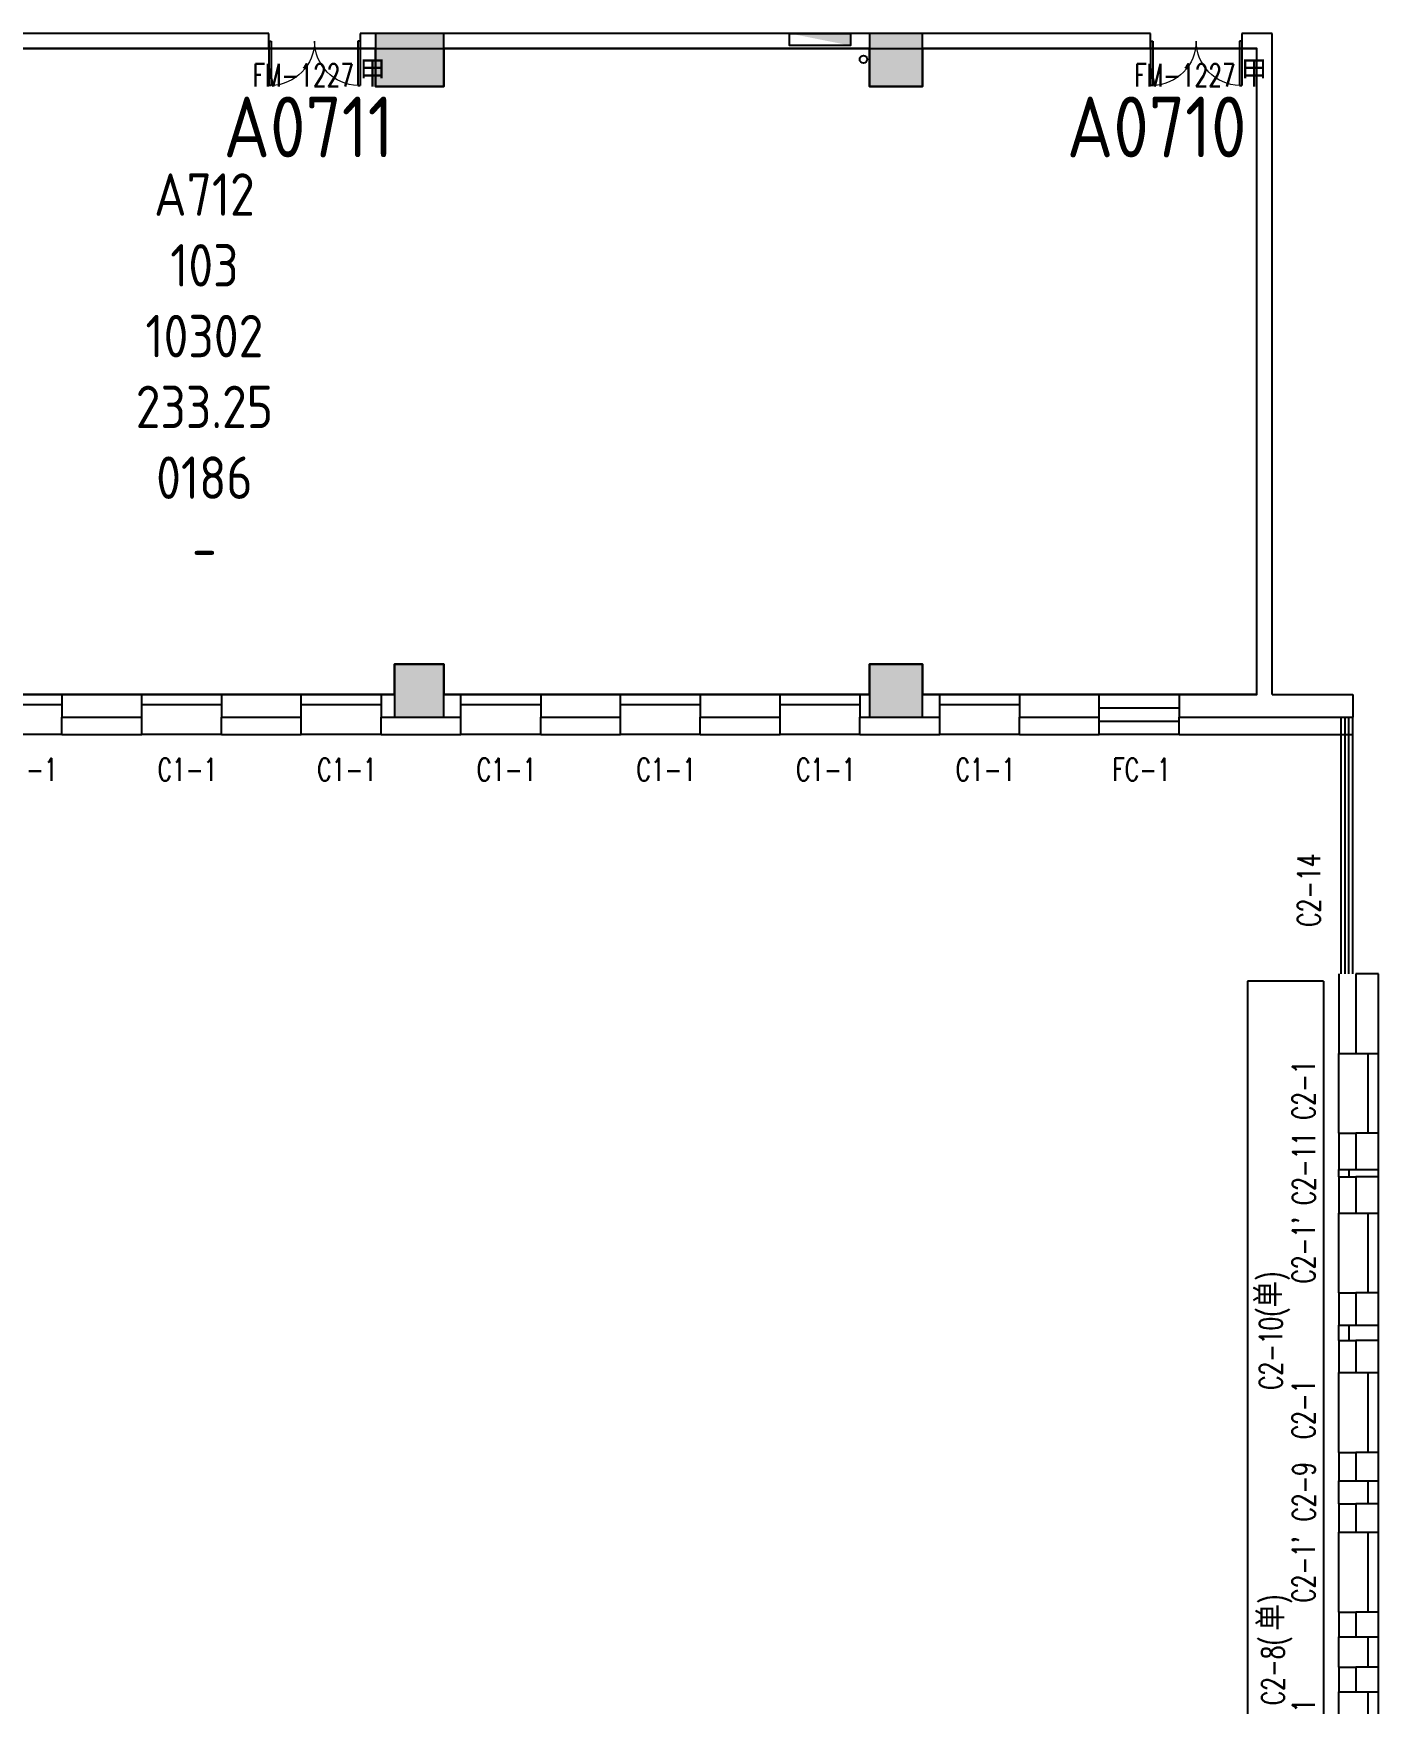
# Model space of a CAD drawing. Extents: x 992195 to 1067992, y 313528 to 416301.
# Drawn here: x 1030256 to 1047956, y 370684 to 392665 of the extents above; entities that cross this region are included whole.
import ezdxf
from ezdxf.enums import TextEntityAlignment as Align

# ---------------------------------------------------------------- set-up
doc = ezdxf.new("R2010")
doc.units = 0
doc.header["$LTSCALE"] = 1000
doc.header["$MEASUREMENT"] = 0
for name, color, linetype in [('body', 30, 'Continuous'), ('name', 1, 'Continuous'), ('RM$', 5, 'Continuous'), ('RM$TXT', 5, 'Continuous'), ('消防', 222, 'Continuous')]:
    doc.layers.add(name, color=color, linetype=linetype)
doc.layers.get('0').freeze()
doc.styles.add('-宋体', font='GBENOR.shx', dxfattribs={"bigfont": 'GBCBIG.shx'})
doc.styles.add('_TCH_WINDOW', font='txt.shx', dxfattribs={"height": 3.5, "bigfont": 'hztxt.shx'})
doc.styles.get("Standard").update_dxf_attribs({"font": 'gbenor.shx', "bigfont": 'gbcbig.shx'})

# ---------------------------------------------------------------- blocks, each defined once
blk = doc.blocks.new('cde')
at = {"layer": '消防'}
blk.add_hatch(color=256, dxfattribs=at).paths.add_polyline_path([(-873426.7166632321, -271674.3896962288), (-874226.7166632321, -271674.3896962288), (-873426.7166632321, -271834.3896962288)])
blk.add_lwpolyline([(-874226.7166632321, -271674.3896962288), (-873426.7166632321, -271674.3896962288), (-873426.7166632321, -271834.3896962288), (-874226.7166632321, -271834.3896962288)], close=True, dxfattribs=at)
blk = doc.blocks.new('$WINLIB2D$00000004')
for p, q in [((-0.5, 0.5), (0.5, 0.5)), ((-0.5, 0.2405796575893152), (0.5, 0.2405796575893152)), ((-0.4999999999999999, -0.5), (0.5, -0.5))]:
    blk.add_line(p, q)
blk = doc.blocks.new('$DorLib2D$00000002')
for p, q in [((-0.5, -5.684341886080802e-17), (-0.5000000000000007, 0.4875)), ((-0.4750000000000007, 0.4875), (-0.5000000000000007, 0.4875)), ((-0.475, -2.842170943040401e-17), (-0.4750000000000007, 0.4875)), ((0.475, -2.842170943040401e-17), (0.4750000000000007, 0.4875)), ((0.4750000000000007, 0.4875), (0.5000000000000007, 0.4875)), ((0.5, -5.684341886080802e-17), (0.5000000000000007, 0.4875)), ((-0.5, -5.684341886080802e-17), (-0.475, -2.842170943040401e-17)), ((0.5, -5.684341886080802e-17), (0.475, -2.842170943040401e-17))]:
    blk.add_line(p, q)
at = {"lineweight": 13}
for centre, start, end in [((-0.4875, -4.263256414560601e-17), 0, 88.53071641864632), ((0.4875, -4.263256414560601e-17), 91.4692835813537, 180)]:
    blk.add_arc(centre, 0.4875, start, end, dxfattribs=at)
blk = doc.blocks.new('$TCHSYS$WIN2D')
for p, q in [((-0.5, 0.5), (0.5, 0.5)), ((0.5, 0.1666666666666666), (-0.5, 0.1666666666666666)), ((0.5, -0.1666666666666667), (-0.5, -0.1666666666666667)), ((-0.4999999999999999, -0.5), (0.5, -0.5))]:
    blk.add_line(p, q)

msp = doc.modelspace()

# ---------------------------------------------------------------- hatches: boundary and pattern name
at = {"layer": 'body'}
for points in [[(1034756.151256709, 391964.4910987294), (1035656.151256709, 391964.4910987294), (1035656.151256709, 392664.498911229), (1034756.151256709, 392664.498911229)], [(1041256.151256937, 391964.4910992036), (1041956.151256937, 391964.4910992036), (1041956.151256937, 392664.4989117031), (1041256.151256937, 392664.4989117031)], [(1035006.151256416, 383664.5067239646), (1035656.151256816, 383664.5067239646), (1035656.151256816, 384364.4989114637), (1035006.151256416, 384364.4989114637)], [(1041256.151256937, 383664.4989117136), (1041956.151256937, 383664.4989117136), (1041956.151256937, 384364.4910992127), (1041256.151256937, 384364.4910992127)]]:
    msp.add_hatch(color=256, dxfattribs=at).paths.add_polyline_path(points)

# ---------------------------------------------------------------- linework, layer by layer
for p, q in [((1033355.667322922, 392664.5067241087), (1027306.151256755, 392664.506724107)), ((1033355.667322922, 392464.5067241087), (1033355.667322922, 392664.5067241087)), ((1034756.151256673, 392664.5067240751), (1034555.667322922, 392664.5067241087)), ((1034555.667322922, 392664.5067241087), (1034555.667322922, 392464.5067241087)), ((1035656.151256709, 392664.498911229), (1034756.151256709, 392664.498911229)), ((1034756.151256709, 392664.498911229), (1034756.151256709, 391964.4910987294)), ((1041256.151256939, 392664.5067241044), (1035656.151256761, 392664.5067241053)), ((1035656.151256709, 391964.4910987294), (1035656.151256709, 392664.498911229)), ((1041956.151256937, 392664.4989117031), (1041256.151256937, 392664.4989117031)), ((1041256.151256937, 392664.4989117031), (1041256.151256937, 391964.4910992036)), ((1044956.226053696, 392664.5067241194), (1041956.15125694, 392664.5067241118)), ((1041956.151256937, 391964.4910992036), (1041956.151256937, 392664.4989117031)), ((1044956.226053696, 392464.5067240971), (1044956.226053696, 392664.5067241194)), ((1046556.151256797, 392664.5067241165), (1046156.226053696, 392664.5067241213)), ((1046156.226053696, 392664.5067241213), (1046156.226053696, 392464.5067240957)), ((1046556.151256797, 383964.5067240817), (1046556.151256797, 392664.5067241165)), ((1027306.151256755, 392464.5067241113), (1033355.667322922, 392464.5067241087)), ((1034555.667322922, 392464.5067241087), (1034756.151256673, 392464.5067241169)), ((1041256.151256939, 392464.5067241138), (1035656.151256761, 392464.50672411)), ((1041956.15125694, 392464.5067241099), (1044956.226053696, 392464.5067240971)), ((1046156.226053696, 392464.5067240957), (1046356.15125679, 392464.5067241035)), ((1046356.15125679, 383964.5067241079), (1046356.15125679, 392464.5067241035)), ((1034756.151256709, 391964.4910987294), (1035656.151256709, 391964.4910987294)), ((1041256.151256937, 391964.4910992036), (1041956.151256937, 391964.4910992036)), ((1035656.151256816, 384364.4989114637), (1035006.151256416, 384364.4989114637)), ((1035006.151256416, 384364.4989114637), (1035006.151256416, 383664.5067239646)), ((1035656.151256816, 383664.5067239646), (1035656.151256816, 384364.4989114637)), ((1041956.151256937, 384364.4910992127), (1041256.151256937, 384364.4910992127)), ((1041256.151256937, 384364.4910992127), (1041256.151256937, 383664.4989117136)), ((1041956.151256937, 383664.4989117136), (1041956.151256937, 384364.4910992127)), ((1031681.151256866, 383964.5067241119), (1030631.151256816, 383964.5067241119)), ((1030631.151256816, 383964.5067241119), (1030631.151256816, 383664.5067241119)), ((1031681.151256866, 383664.5067241119), (1031681.151256866, 383964.5067241119)), ((1033781.151256867, 383964.5067241119), (1032731.151256866, 383964.5067241119)), ((1032731.151256866, 383964.5067241119), (1032731.151256866, 383664.5067241119)), ((1033781.151256867, 383664.5067241119), (1033781.151256867, 383964.5067241119)), ((1035006.151256379, 383964.506724123), (1034831.151256866, 383964.5067241119)), ((1034831.151256866, 383964.5067241119), (1034831.151256866, 383664.5067241119)), ((1035881.151256941, 383964.5067241124), (1035656.151256815, 383964.5067240754)), ((1035881.151256941, 383664.5067241085), (1035881.151256941, 383964.5067241124)), ((1037981.151256839, 383964.5067241118), (1036931.151256941, 383964.5067241121)), ((1036931.151256941, 383964.5067241121), (1036931.151256941, 383664.5067241083)), ((1037981.151256839, 383664.506724108), (1037981.151256839, 383964.5067241118)), ((1040081.151256839, 383964.5067241113), (1039031.151256839, 383964.5067241116)), ((1039031.151256839, 383964.5067241116), (1039031.151256839, 383664.5067241077)), ((1040081.151256839, 383664.5067241074), (1040081.151256839, 383964.5067241113)), ((1041256.15125691, 383964.5067240376), (1041131.151256839, 383964.506724111)), ((1041131.151256839, 383964.506724111), (1041131.151256839, 383664.5067241072)), ((1042181.151256839, 383964.5067241052), (1041956.151256911, 383964.5067241518)), ((1042181.151256839, 383664.5067241139), (1042181.151256839, 383964.5067241052)), ((1044281.15125689, 383964.5067241048), (1043231.15125689, 383964.506724105)), ((1043231.15125689, 383964.506724105), (1043231.15125689, 383664.5067241137)), ((1044281.15125689, 383664.5067241134), (1044281.15125689, 383964.5067241048)), ((1046356.15125679, 383964.5067241079), (1045331.151256839, 383964.5067241046)), ((1045331.151256839, 383964.5067241046), (1045331.151256839, 383664.5067241132)), ((1046556.151256797, 383964.5067240817), (1047615.900457349, 383964.5067239688)), ((1047615.900457349, 383964.5067239688), (1047615.900457316, 383664.5067239688)), ((1030631.151256816, 383664.5067241119), (1031681.151256866, 383664.5067241119)), ((1030631.151256816, 383439.5067241046), (1030631.151256816, 383664.5067241103)), ((1031681.151256866, 383439.5067241046), (1031681.151256866, 383664.5067241103)), ((1032731.151256866, 383664.5067241119), (1033781.151256867, 383664.5067241119)), ((1032731.151256866, 383439.5067241046), (1032731.151256866, 383664.5067241103)), ((1033781.151256867, 383439.5067241046), (1033781.151256867, 383664.5067241103)), ((1034831.151256866, 383664.5067241119), (1035006.151256379, 383664.5067240877)), ((1034831.151256866, 383439.5067241046), (1034831.151256866, 383664.5067241103)), ((1035006.151256416, 383664.5067239646), (1035656.151256816, 383664.5067239646)), ((1035656.151256815, 383664.5067241111), (1035881.151256941, 383664.5067241085)), ((1035881.151256941, 383439.5067241057), (1035881.151256941, 383664.5067241101)), ((1036931.151256941, 383664.5067241083), (1037981.151256839, 383664.506724108)), ((1036931.151256941, 383439.5067241054), (1036931.151256941, 383664.5067241099)), ((1037981.151256839, 383439.5067241051), (1037981.151256839, 383664.5067241096)), ((1039031.151256839, 383664.5067241077), (1040081.151256839, 383664.5067241074)), ((1039031.151256839, 383439.5067241049), (1039031.151256839, 383664.5067241093)), ((1040081.151256839, 383439.5067241046), (1040081.151256839, 383664.5067241091)), ((1041131.151256839, 383664.5067241072), (1041256.15125691, 383664.5067241231)), ((1041131.151256839, 383439.5067241043), (1041131.151256839, 383664.5067241088)), ((1041256.151256937, 383664.4989117136), (1041956.151256937, 383664.4989117136)), ((1041956.151256911, 383664.5067240933), (1042181.151256839, 383664.5067241139)), ((1042181.151256839, 383439.5067241177), (1042181.151256839, 383664.5067241085)), ((1043231.15125689, 383664.5067241137), (1044281.15125689, 383664.5067241134)), ((1043231.15125689, 383439.5067241175), (1043231.15125689, 383664.5067241082)), ((1044281.15125689, 383439.5067241172), (1044281.15125689, 383664.506724108)), ((1045331.151256839, 383664.5067241132), (1046356.151256795, 383664.5067241075)), ((1045331.151256839, 383439.506724117), (1045331.151256839, 383664.5067241078)), ((1046356.151256795, 383664.5067241075), (1047615.900457316, 383664.5067239688)), ((1047465.900457317, 380289.5067239689), (1047465.900457316, 383664.5067239688)), ((1047515.900457317, 380289.5067239689), (1047515.900457316, 383664.5067239687)), ((1047565.900457317, 380289.5067239689), (1047565.900457316, 383664.5067239687)), ((1047615.900457317, 380289.5067239689), (1047615.900457316, 383664.5067239688)), ((1030631.151256816, 383439.5067241046), (1031681.151256866, 383439.5067241046)), ((1032731.151256866, 383439.5067241046), (1033781.151256867, 383439.5067241046)), ((1034831.151256866, 383439.5067241046), (1035356.151256805, 383439.5067241103)), ((1035056.151256805, 383439.5067241103), (1035881.151256941, 383439.5067241057)), ((1036931.151256941, 383439.5067241054), (1037981.151256839, 383439.5067241051)), ((1039031.151256839, 383439.5067241049), (1040081.151256839, 383439.5067241046)), ((1041131.151256839, 383439.5067241043), (1041806.151256718, 383439.5067241086)), ((1041806.151256718, 383439.5067241086), (1042181.151256839, 383439.5067241177)), ((1043231.15125689, 383439.5067241175), (1044281.15125689, 383439.5067241172)), ((1045331.151256839, 383439.506724117), (1046356.151256795, 383439.5067241075)), ((1046356.15125677, 383439.5067241075), (1047615.900457291, 383439.5067239688)), ((1047431.151257504, 380289.5067418328), (1047431.151257503, 379239.5067234299)), ((1047656.151257504, 380289.5067418327), (1047656.151257503, 379239.5067234298)), ((1047956.151257504, 380289.5067418327), (1047656.151257504, 380289.5067418327)), ((1047956.151257505, 379239.5067234296), (1047956.151257504, 380289.5067418327)), ((1047431.151257503, 379239.5067234299), (1047656.151257504, 379239.5067234298)), ((1047656.151257503, 379239.5067234298), (1047956.151257505, 379239.5067234296)), ((1047431.151257503, 378189.5067234299), (1047431.151257502, 377714.5067232265)), ((1047431.151257503, 378189.5067234299), (1047656.151257504, 378189.5067234298)), ((1047656.151257503, 378189.5067234298), (1047656.151257502, 377714.5067232263)), ((1047956.151257504, 378189.5067234296), (1047656.151257503, 378189.5067234298)), ((1047956.151257504, 377714.5067232262), (1047956.151257504, 378189.5067234296)), ((1047431.151257502, 377714.5067232265), (1047656.151257503, 377714.5067232263)), ((1047656.151257502, 377714.5067232263), (1047956.151257504, 377714.5067232262)), ((1047431.151257502, 377614.5067231756), (1047431.151257502, 377139.5067229721)), ((1047431.151257502, 377614.5067231756), (1047656.151257503, 377614.5067231755)), ((1047656.151257502, 377614.5067231755), (1047656.151257502, 377139.506722972)), ((1047956.151257504, 377614.5067231753), (1047656.151257502, 377614.5067231755)), ((1047956.151257504, 377139.5067229719), (1047956.151257504, 377614.5067231753)), ((1047431.151257502, 377139.5067229721), (1047656.151257503, 377139.506722972)), ((1047656.151257502, 377139.506722972), (1047956.151257504, 377139.5067229719)), ((1047431.151257502, 376089.5067229721), (1047431.151257501, 375664.5067227178)), ((1047431.151257502, 376089.5067229721), (1047656.151257503, 376089.5067229721)), ((1047656.151257502, 376089.506722972), (1047656.151257501, 375664.5067227177)), ((1047956.151257503, 376089.5067229719), (1047656.151257502, 376089.506722972)), ((1047956.151257503, 375664.5067227175), (1047956.151257503, 376089.5067229719)), ((1047431.151257501, 375664.5067227178), (1047656.151257502, 375664.5067227177)), ((1047656.151257501, 375664.5067227177), (1047956.151257503, 375664.5067227175)), ((1047431.151257501, 375464.5067227687), (1047431.151257501, 375039.5067225144)), ((1047431.151257501, 375464.5067227687), (1047656.151257502, 375464.5067227686)), ((1047656.151257501, 375464.5067227685), (1047656.151257501, 375039.5067225142)), ((1047956.151257503, 375464.5067227684), (1047656.151257501, 375464.5067227685)), ((1047956.151257503, 375039.5067225141), (1047956.151257503, 375464.5067227684)), ((1047431.151257501, 375039.5067225144), (1047656.151257502, 375039.5067225143)), ((1047656.151257501, 375039.5067225142), (1047956.151257503, 375039.5067225141)), ((1047431.151257501, 373989.5067225144), (1047431.151257501, 373614.50672226)), ((1047431.151257501, 373989.5067225144), (1047656.151257502, 373989.5067225143)), ((1047656.151257501, 373989.5067225142), (1047656.151257501, 373614.5067222599)), ((1047956.151257502, 373989.5067225141), (1047656.151257501, 373989.5067225142)), ((1047956.151257502, 373614.5067222598), (1047956.151257502, 373989.5067225141)), ((1047431.151257501, 373614.50672226), (1047656.151257502, 373614.5067222599)), ((1047656.151257501, 373614.5067222599), (1047956.151257502, 373614.5067222598)), ((1047431.1512575, 373314.50672226), (1047431.1512575, 372939.5067220566)), ((1047431.1512575, 373314.50672226), (1047656.151257501, 373314.50672226)), ((1047656.1512575, 373314.5067222599), (1047656.1512575, 372939.5067220564)), ((1047956.151257502, 373314.5067222597), (1047656.1512575, 373314.5067222599)), ((1047956.151257502, 372939.5067220563), (1047956.151257502, 373314.5067222597)), ((1047431.1512575, 372939.5067220566), (1047656.151257501, 372939.5067220565)), ((1047656.1512575, 372939.5067220564), (1047956.151257502, 372939.5067220563)), ((1047431.1512575, 371889.5067220567), (1047431.1512575, 371564.5067218532)), ((1047431.1512575, 371889.5067220567), (1047656.151257501, 371889.5067220566)), ((1047656.1512575, 371889.5067220565), (1047656.1512575, 371564.506721853)), ((1047956.151257501, 371889.5067220564), (1047656.1512575, 371889.5067220565)), ((1047956.151257501, 371564.5067218529), (1047956.151257501, 371889.5067220564)), ((1047431.1512575, 371564.5067218532), (1047656.151257501, 371564.506721853)), ((1047656.1512575, 371564.506721853), (1047956.151257501, 371564.5067218529)), ((1047431.151257499, 371164.5067218532), (1047431.151257499, 370839.5067216497)), ((1047431.151257499, 371164.5067218532), (1047656.1512575, 371164.5067218531)), ((1047656.151257499, 371164.506721853), (1047656.151257499, 370839.5067216496)), ((1047956.151257501, 371164.5067218529), (1047656.151257499, 371164.506721853)), ((1047956.151257501, 370839.5067216494), (1047956.151257501, 371164.5067218529)), ((1047431.151257499, 370839.5067216497), (1047656.1512575, 370839.5067216497)), ((1047656.151257499, 370839.5067216496), (1047956.151257501, 370839.5067216494))]:
    msp.add_line(p, q, dxfattribs=at)
at = {"layer": 'RM$'}
msp.add_lwpolyline([(1027306.151256776, 383964.5067241979), (1035006.151256786, 383964.5067246068), (1035006.151256775, 384364.4989119263), (1035656.151256816, 384364.4989114637), (1035656.151256816, 383964.5067240754), (1039256.18250687, 383964.5067247095), (1039856.213756679, 383964.5067246821), (1041256.151256937, 383964.5067247223), (1041256.151256937, 384364.4910992127), (1041956.151256937, 384364.4910992127), (1041956.151256911, 383964.5067241518), (1043406.151256988, 383964.5067247842), (1046356.15125679, 383964.5067241079), (1046356.15125679, 392464.5067241035), (1043356.151256589, 392464.5067248186), (1041956.151256937, 392464.5067248186), (1041956.151256937, 391964.4910992036), (1041256.151256937, 391964.4910992036), (1041256.151256937, 392464.5067246253), (1035656.151256761, 392464.50672411), (1035656.151256709, 391964.4910992117), (1034756.151256709, 391964.4910987294), (1034756.151256709, 392464.5067245893), (1027306.151256695, 392464.506724357)], dxfattribs=at)
at = {"layer": '消防'}
for p, q in [((995356.1512567392, 392464.506724559), (1046149.226053664, 392464.506724559)), ((1046231.151257484, 380189.5067416327), (1046231.151257493, 345739.5067416327)), ((1047231.151257484, 380189.5067416327), (1046231.151257484, 380189.5067416327)), ((1047231.151257484, 380189.5067416327), (1047231.151257493, 345739.5067416327))]:
    msp.add_line(p, q, dxfattribs=at)
at = {"layer": '消防', "linetype": 'Continuous'}
msp.add_circle((1041178.503260889, 392324.6614671419), 50, dxfattribs=at)

# ---------------------------------------------------------------- block references
at = {"layer": 'body', "xscale": 1200, "yscale": -1200, "zscale": -1200}
for p in [(1033955.667322881, 392564.5067241089), (1045556.226053732, 392564.5067241091)]:
    msp.add_blockref('$DorLib2D$00000002', p, dxfattribs=at)
at = {"layer": 'body'}
ref = msp.add_blockref('$WINLIB2D$00000004', (1030106.151256856, 383702.0067241103), dxfattribs=dict(at, xscale=-1050, yscale=525, zscale=-1050))
ref.add_attrib('A', 'C1-1', (1029791.151256856, 382828.25672411), dxfattribs={"height": 297.5, "style": '_TCH_WINDOW', "width": 0.7058823529411765})
ref = msp.add_blockref('$WINLIB2D$00000004', (1032206.151256857, 383702.0067241103), dxfattribs=dict(at, xscale=-1050, yscale=525, zscale=-1050))
ref.add_attrib('A', 'C1-1', (1031891.151256856, 382828.2567241049), dxfattribs={"height": 297.5, "style": '_TCH_WINDOW', "width": 0.7058823529411765})
ref = msp.add_blockref('$WINLIB2D$00000004', (1034306.151256856, 383702.0067241103), dxfattribs=dict(at, xscale=-1050, yscale=525, zscale=-1050))
ref.add_attrib('A', 'C1-1', (1033991.151256856, 382828.25672411), dxfattribs={"height": 297.5, "style": '_TCH_WINDOW', "width": 0.7058823529411765})
ref = msp.add_blockref('$WINLIB2D$00000004', (1036406.151256933, 383702.00672411), dxfattribs=dict(at, xscale=-1050, yscale=525, zscale=-1050, rotation=359.9999999999852))
ref.add_attrib('A', 'C1-1', (1036091.151256934, 382828.25672411), dxfattribs={"height": 297.5, "style": '_TCH_WINDOW', "width": 0.7058823529411765})
ref = msp.add_blockref('$WINLIB2D$00000004', (1038506.151256855, 383702.0067241095), dxfattribs=dict(at, xscale=-1050, yscale=525, zscale=-1050, rotation=359.9999999999852))
ref.add_attrib('A', 'C1-1', (1038191.151256856, 382828.25672411), dxfattribs={"height": 297.5, "style": '_TCH_WINDOW', "width": 0.7058823529411765})
ref = msp.add_blockref('$WINLIB2D$00000004', (1040606.151256856, 383702.0067241089), dxfattribs=dict(at, xscale=-1050, yscale=525, zscale=-1050, rotation=359.9999999999852))
ref.add_attrib('A', 'C1-1', (1040291.151256856, 382828.2567241049), dxfattribs={"height": 297.5, "style": '_TCH_WINDOW', "width": 0.7058823529411765})
ref = msp.add_blockref('$WINLIB2D$00000004', (1042706.151256855, 383702.0067241084), dxfattribs=dict(at, xscale=-1050, yscale=525, zscale=-1050, rotation=359.9999999999868))
ref.add_attrib('A', 'C1-1', (1042391.151256856, 382828.25672411), dxfattribs={"height": 297.5, "style": '_TCH_WINDOW', "width": 0.7058823529411765})
ref = msp.add_blockref('$TCHSYS$WIN2D', (1044806.151256856, 383702.0067241079), dxfattribs=dict(at, xscale=-1050, yscale=525, zscale=-1050, rotation=359.9999999999868))
ref.add_attrib('A', 'FC-1', (1044456.151256857, 382828.2567241079), dxfattribs={"height": 297.5, "style": '_TCH_WINDOW', "width": 0.7058823529411765})
ref = msp.add_blockref('$WINLIB2D$00000004', (1047693.651257504, 378714.5067234035), dxfattribs=dict(at, xscale=-1050, yscale=525, zscale=-1050, rotation=269.9999999999746))
ref.add_attrib('A', 'C2-1', (1047118.670754051, 378364.5067234025), dxfattribs={"height": 297.5, "rotation": 89.9999999999746, "style": '_TCH_WINDOW', "width": 0.7058823529411765})
ref = msp.add_blockref('$WINLIB2D$00000004', (1047693.651257503, 377664.5067231887), dxfattribs=dict(at, xscale=-100, yscale=-525, zscale=-100, rotation=269.9999999999746))
ref.add_attrib('A', 'C2-11', (1047121.997727628, 377244.506723188), dxfattribs={"height": 297.5, "rotation": 89.9999999999746, "style": '_TCH_WINDOW', "width": 0.7058823529411765})
ref = msp.add_blockref('$WINLIB2D$00000004', (1047693.651257503, 376614.5067229624), dxfattribs=dict(at, xscale=-1050, yscale=525, zscale=-1050, rotation=269.9999999999746))
ref.add_attrib('A', "C2-1'", (1047118.670754049, 376212.0067229614), dxfattribs={"height": 297.5, "rotation": 89.9999999999746, "style": '_TCH_WINDOW', "width": 0.7058823529411765})
at = {"layer": 'body', "rotation": 269.9999999999746}
for p, xscale, yscale, zscale in [((1047693.651257502, 375564.5067227309), -200, -525, -200), ((1047693.651257501, 371364.506721835), -400, 525, -400)]:
    msp.add_blockref('$WINLIB2D$00000004', p, dxfattribs=dict(at, xscale=xscale, yscale=yscale, zscale=zscale))
at = {"layer": 'body'}
ref = msp.add_blockref('$WINLIB2D$00000004', (1047693.651257502, 374514.5067225118), dxfattribs=dict(at, xscale=-1050, yscale=525, zscale=-1050, rotation=269.9999999999746))
ref.add_attrib('A', 'C2-1', (1047118.670754048, 374164.506722511), dxfattribs={"height": 297.5, "rotation": 89.9999999999746, "style": '_TCH_WINDOW', "width": 0.7058823529411765})
ref = msp.add_blockref('$WINLIB2D$00000004', (1047693.651257501, 373464.5067222803), dxfattribs=dict(at, xscale=-300, yscale=525, zscale=-300, rotation=269.9999999999746))
ref.add_attrib('A', 'C2-9', (1047122.12026875, 373079.5067222799), dxfattribs={"height": 297.5, "rotation": 89.9999999999746, "style": '_TCH_WINDOW', "width": 0.7058823529411765})
ref = msp.add_blockref('$WINLIB2D$00000004', (1047693.651257501, 372414.506722071), dxfattribs=dict(at, xscale=-1050, yscale=525, zscale=-1050, rotation=269.9999999999746))
ref.add_attrib('A', "C2-1'", (1047118.670754047, 372012.0067220699), dxfattribs={"height": 297.5, "rotation": 89.9999999999746, "style": '_TCH_WINDOW', "width": 0.7058823529411765})
ref = msp.add_blockref('$WINLIB2D$00000004', (1047693.6512575, 370314.5067216475), dxfattribs=dict(at, xscale=-1050, yscale=525, zscale=-1050, rotation=269.9999999999746))
ref.add_attrib('A', 'C2-1', (1047118.670754046, 369964.5067216464), dxfattribs={"height": 297.5, "rotation": 89.9999999999746, "style": '_TCH_WINDOW', "width": 0.7058823529411765})
at = {"layer": '消防'}
msp.add_blockref('cde', (1914432.86790306, 664338.8964203077), dxfattribs=at)

# ---------------------------------------------------------------- texts
at = {"layer": 'body', "style": '_TCH_WINDOW', "width": 0.7058823529411765}
for p in [(1033142.675196896, 391964.7963011691), (1044743.233927748, 391964.7963011689)]:
    msp.add_text('FM-1227', height=297.5, dxfattribs=at).set_placement(p)
at = {"layer": 'body', "style": '_TCH_WINDOW'}
for p in [(1034542.675196896, 391964.7963011691), (1046143.233927748, 391964.7963011689)]:
    msp.add_text('甲', height=350, dxfattribs=at).set_placement(p)
at = {"layer": 'body', "style": '_TCH_WINDOW', "width": 0.7058823529411765}
for s, rotation, p in [('C2-14', 90, (1047188.444444755, 380907.6625806845)), (')', 89.9999999999746, (1046686.24753065, 376247.0145370828)), ('C2-10(', 89.9999999999746, (1046686.24753065, 374812.0145370828)), (')', 89.9999999999746, (1046715.740435007, 371994.5067218342)), ('C2-8(', 89.9999999999746, (1046715.740435006, 370664.5067218342))]:
    msp.add_text(s, height=297.5, rotation=rotation, dxfattribs=at).set_placement(p)
at = {"layer": 'body', "style": '_TCH_WINDOW'}
for p in [(1046686.24753065, 375897.0145370828), (1046715.740435007, 371644.5067218342)]:
    msp.add_text('单', height=350, rotation=89.9999999999746, dxfattribs=at).set_placement(p)
at = {"layer": 'name', "style": '-宋体'}
for s, p in [('A0711', (1032756.310347783, 391833.2567241069)), ('A0710', (1043852.810347783, 391833.2567241069))]:
    msp.add_text(s, height=800, dxfattribs=at).set_placement(p, align=Align.TOP_LEFT)
at = {"layer": 'RM$TXT', "insert": (1032506.151256691, 385606.7733911136), "char_height": 558.8, "attachment_point": 8}
msp.add_mtext('A712^M^J103^M^J10302^M^J233.25^M^J0186^M^J-^M^J', dxfattribs=at)

doc.saveas('drawing.dxf')
